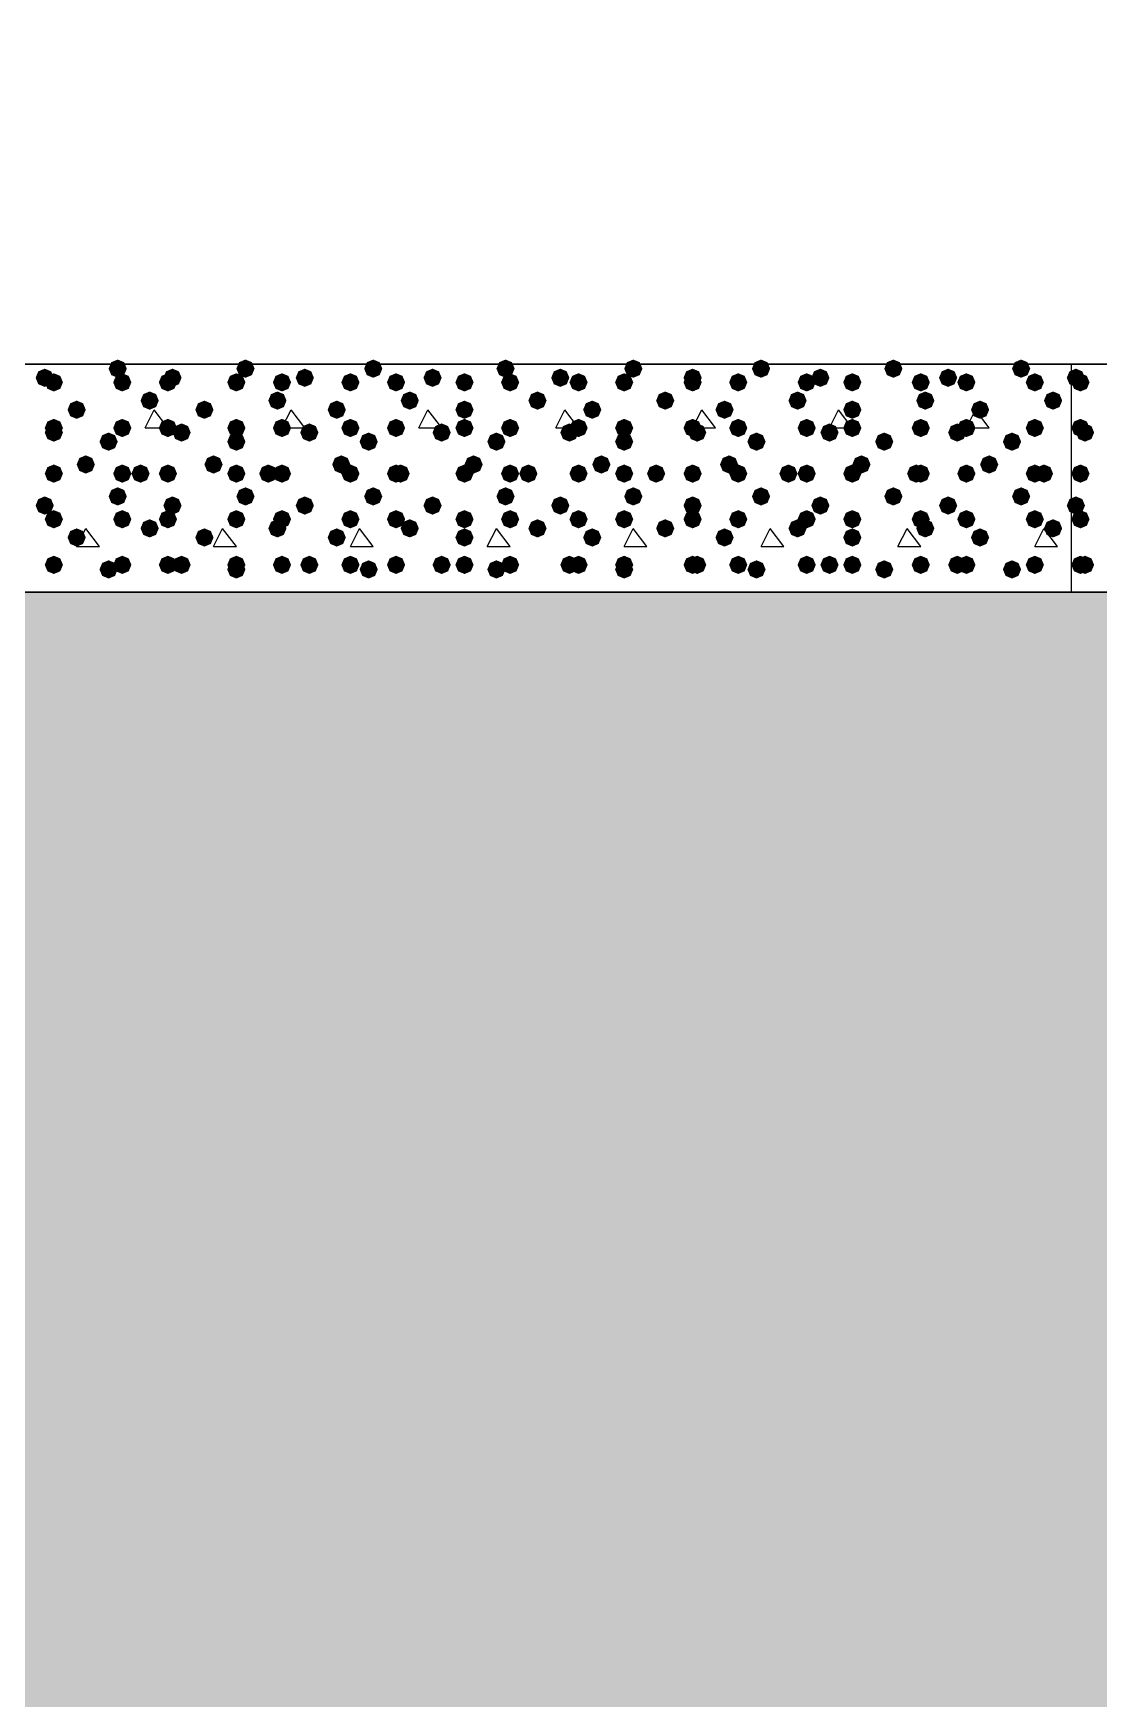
# Model space of a CAD drawing. Header units: millimetres. Extents: x 0 to 420, y 0 to 297.
# Drawn here: x 361 to 370.88, y 152 to 167.45 of the extents above; entities that cross this region are included whole.
import ezdxf

# ---------------------------------------------------------------- set-up
doc = ezdxf.new("R2010")
doc.units = ezdxf.units.MM
doc.layers.get('0').update_dxf_attribs({"linetype": 'CONTINUOUS'})

msp = doc.modelspace()

# ---------------------------------------------------------------- hatches: boundary and pattern name
at = {"true_color": 0x000008}
for points in [[(361.865333, 164.338), (361.840463, 164.278204), (361.780667, 164.253333), (361.720871, 164.278204), (361.696, 164.338), (361.720871, 164.397796), (361.780667, 164.422667), (361.840462, 164.397796)], [(363.050667, 164.338), (363.025796, 164.278204), (362.966, 164.253333), (362.906204, 164.278204), (362.881333, 164.338), (362.906204, 164.397796), (362.966, 164.422667), (363.025796, 164.397796)], [(364.236, 164.338), (364.211129, 164.278204), (364.151333, 164.253333), (364.091537, 164.278204), (364.066667, 164.338), (364.091537, 164.397796), (364.151333, 164.422667), (364.211129, 164.397796)], [(365.463667, 164.338), (365.438796, 164.278204), (365.379, 164.253333), (365.319204, 164.278204), (365.294333, 164.338), (365.319204, 164.397796), (365.379, 164.422667), (365.438796, 164.397796)], [(366.649, 164.338), (366.624129, 164.278204), (366.564333, 164.253333), (366.504537, 164.278204), (366.479667, 164.338), (366.504537, 164.397796), (366.564333, 164.422667), (366.624129, 164.397796)], [(367.834333, 164.338), (367.809463, 164.278204), (367.749667, 164.253333), (367.689871, 164.278204), (367.665, 164.338), (367.689871, 164.397796), (367.749667, 164.422667), (367.809462, 164.397796)], [(369.062, 164.338), (369.037129, 164.278204), (368.977333, 164.253333), (368.917537, 164.278204), (368.892667, 164.338), (368.917537, 164.397796), (368.977333, 164.422667), (369.037129, 164.397796)], [(370.247333, 164.338), (370.222462, 164.278204), (370.162667, 164.253333), (370.102871, 164.278204), (370.078, 164.338), (370.102871, 164.397796), (370.162667, 164.422667), (370.222462, 164.397796)], [(361.188, 164.253333), (361.163129, 164.193537), (361.103333, 164.168667), (361.043537, 164.193537), (361.018667, 164.253333), (361.043537, 164.313129), (361.103333, 164.338), (361.163129, 164.313129)], [(361.272667, 164.211), (361.247796, 164.151204), (361.188, 164.126333), (361.128204, 164.151204), (361.103333, 164.211), (361.128204, 164.270796), (361.188, 164.295667), (361.247796, 164.270796)], [(361.907667, 164.211), (361.882796, 164.151204), (361.823, 164.126333), (361.763204, 164.151204), (361.738333, 164.211), (361.763204, 164.270796), (361.823, 164.295667), (361.882796, 164.270796)], [(362.331, 164.211), (362.306129, 164.151204), (362.246333, 164.126333), (362.186537, 164.151204), (362.161667, 164.211), (362.186537, 164.270796), (362.246333, 164.295667), (362.306129, 164.270796)], [(362.373333, 164.253333), (362.348462, 164.193537), (362.288667, 164.168667), (362.228871, 164.193537), (362.204, 164.253333), (362.228871, 164.313129), (362.288667, 164.338), (362.348462, 164.313129)], [(362.966, 164.211), (362.941129, 164.151204), (362.881333, 164.126333), (362.821537, 164.151204), (362.796667, 164.211), (362.821537, 164.270796), (362.881333, 164.295667), (362.941129, 164.270796)], [(363.389333, 164.211), (363.364462, 164.151204), (363.304667, 164.126333), (363.244871, 164.151204), (363.22, 164.211), (363.244871, 164.270796), (363.304667, 164.295667), (363.364462, 164.270796)], [(363.601, 164.253333), (363.576129, 164.193537), (363.516333, 164.168667), (363.456537, 164.193537), (363.431667, 164.253333), (363.456537, 164.313129), (363.516333, 164.338), (363.576129, 164.313129)], [(364.024333, 164.211), (363.999462, 164.151204), (363.939667, 164.126333), (363.879871, 164.151204), (363.855, 164.211), (363.879871, 164.270796), (363.939667, 164.295667), (363.999462, 164.270796)], [(364.447667, 164.211), (364.422796, 164.151204), (364.363, 164.126333), (364.303204, 164.151204), (364.278333, 164.211), (364.303204, 164.270796), (364.363, 164.295667), (364.422796, 164.270796)], [(364.786333, 164.253333), (364.761462, 164.193537), (364.701667, 164.168667), (364.641871, 164.193537), (364.617, 164.253333), (364.641871, 164.313129), (364.701667, 164.338), (364.761462, 164.313129)], [(365.082667, 164.211), (365.057796, 164.151204), (364.998, 164.126333), (364.938204, 164.151204), (364.913333, 164.211), (364.938204, 164.270796), (364.998, 164.295667), (365.057796, 164.270796)], [(365.506, 164.211), (365.481129, 164.151204), (365.421333, 164.126333), (365.361537, 164.151204), (365.336667, 164.211), (365.361537, 164.270796), (365.421333, 164.295667), (365.481129, 164.270796)], [(365.971667, 164.253333), (365.946796, 164.193537), (365.887, 164.168667), (365.827204, 164.193537), (365.802333, 164.253333), (365.827204, 164.313129), (365.887, 164.338), (365.946796, 164.313129)], [(366.141, 164.211), (366.116129, 164.151204), (366.056333, 164.126333), (365.996537, 164.151204), (365.971667, 164.211), (365.996537, 164.270796), (366.056333, 164.295667), (366.116129, 164.270796)], [(366.564333, 164.211), (366.539462, 164.151204), (366.479667, 164.126333), (366.419871, 164.151204), (366.395, 164.211), (366.419871, 164.270796), (366.479667, 164.295667), (366.539462, 164.270796)], [(367.199333, 164.253333), (367.174462, 164.193537), (367.114667, 164.168667), (367.054871, 164.193537), (367.03, 164.253333), (367.054871, 164.313129), (367.114667, 164.338), (367.174462, 164.313129)], [(367.199333, 164.211), (367.174462, 164.151204), (367.114667, 164.126333), (367.054871, 164.151204), (367.03, 164.211), (367.054871, 164.270796), (367.114667, 164.295667), (367.174462, 164.270796)], [(367.622667, 164.211), (367.597796, 164.151204), (367.538, 164.126333), (367.478204, 164.151204), (367.453333, 164.211), (367.478204, 164.270796), (367.538, 164.295667), (367.597796, 164.270796)], [(368.257667, 164.211), (368.232796, 164.151204), (368.173, 164.126333), (368.113204, 164.151204), (368.088333, 164.211), (368.113204, 164.270796), (368.173, 164.295667), (368.232796, 164.270796)], [(368.384667, 164.253333), (368.359796, 164.193537), (368.3, 164.168667), (368.240204, 164.193537), (368.215333, 164.253333), (368.240204, 164.313129), (368.3, 164.338), (368.359796, 164.313129)], [(368.681, 164.211), (368.656129, 164.151204), (368.596333, 164.126333), (368.536538, 164.151204), (368.511667, 164.211), (368.536537, 164.270796), (368.596333, 164.295667), (368.656129, 164.270796)], [(369.316, 164.211), (369.291129, 164.151204), (369.231333, 164.126333), (369.171538, 164.151204), (369.146667, 164.211), (369.171537, 164.270796), (369.231333, 164.295667), (369.291129, 164.270796)], [(369.57, 164.253333), (369.545129, 164.193537), (369.485333, 164.168667), (369.425538, 164.193537), (369.400667, 164.253333), (369.425537, 164.313129), (369.485333, 164.338), (369.545129, 164.313129)], [(369.739333, 164.211), (369.714462, 164.151204), (369.654667, 164.126333), (369.594871, 164.151204), (369.57, 164.211), (369.594871, 164.270796), (369.654667, 164.295667), (369.714462, 164.270796)], [(370.374333, 164.211), (370.349462, 164.151204), (370.289667, 164.126333), (370.229871, 164.151204), (370.205, 164.211), (370.229871, 164.270796), (370.289667, 164.295667), (370.349462, 164.270796)], [(362.161667, 164.041667), (362.136796, 163.981871), (362.077, 163.957), (362.017204, 163.981871), (361.992333, 164.041667), (362.017204, 164.101462), (362.077, 164.126333), (362.136796, 164.101463)], [(363.347, 164.041667), (363.322129, 163.981871), (363.262333, 163.957), (363.202538, 163.981871), (363.177667, 164.041667), (363.202537, 164.101462), (363.262333, 164.126333), (363.322129, 164.101463)], [(364.574667, 164.041667), (364.549796, 163.981871), (364.49, 163.957), (364.430204, 163.981871), (364.405333, 164.041667), (364.430204, 164.101462), (364.49, 164.126333), (364.549796, 164.101463)], [(365.76, 164.041667), (365.735129, 163.981871), (365.675333, 163.957), (365.615537, 163.981871), (365.590667, 164.041667), (365.615537, 164.101462), (365.675333, 164.126333), (365.735129, 164.101463)], [(366.945333, 164.041667), (366.920462, 163.981871), (366.860667, 163.957), (366.800871, 163.981871), (366.776, 164.041667), (366.800871, 164.101462), (366.860667, 164.126333), (366.920462, 164.101463)], [(368.173, 164.041667), (368.148129, 163.981871), (368.088333, 163.957), (368.028537, 163.981871), (368.003667, 164.041667), (368.028537, 164.101462), (368.088333, 164.126333), (368.148129, 164.101463)], [(369.358333, 164.041667), (369.333463, 163.981871), (369.273667, 163.957), (369.213871, 163.981871), (369.189, 164.041667), (369.213871, 164.101462), (369.273667, 164.126333), (369.333462, 164.101463)], [(370.543667, 164.041667), (370.518796, 163.981871), (370.459, 163.957), (370.399204, 163.981871), (370.374333, 164.041667), (370.399204, 164.101462), (370.459, 164.126333), (370.518796, 164.101463)], [(361.484333, 163.957), (361.459462, 163.897204), (361.399667, 163.872333), (361.339871, 163.897204), (361.315, 163.957), (361.339871, 164.016796), (361.399667, 164.041667), (361.459462, 164.016796)], [(362.669667, 163.957), (362.644796, 163.897204), (362.585, 163.872333), (362.525204, 163.897204), (362.500333, 163.957), (362.525204, 164.016796), (362.585, 164.041667), (362.644796, 164.016796)], [(363.897333, 163.957), (363.872462, 163.897204), (363.812667, 163.872333), (363.752871, 163.897204), (363.728, 163.957), (363.752871, 164.016796), (363.812667, 164.041667), (363.872462, 164.016796)], [(365.082667, 163.957), (365.057796, 163.897204), (364.998, 163.872333), (364.938204, 163.897204), (364.913333, 163.957), (364.938204, 164.016796), (364.998, 164.041667), (365.057796, 164.016796)], [(366.268, 163.957), (366.243129, 163.897204), (366.183333, 163.872333), (366.123538, 163.897204), (366.098667, 163.957), (366.123537, 164.016796), (366.183333, 164.041667), (366.243129, 164.016796)], [(367.495667, 163.957), (367.470796, 163.897204), (367.411, 163.872333), (367.351204, 163.897204), (367.326333, 163.957), (367.351204, 164.016796), (367.411, 164.041667), (367.470796, 164.016796)], [(368.681, 163.957), (368.656129, 163.897204), (368.596333, 163.872333), (368.536538, 163.897204), (368.511667, 163.957), (368.536537, 164.016796), (368.596333, 164.041667), (368.656129, 164.016796)], [(369.866333, 163.957), (369.841462, 163.897204), (369.781667, 163.872333), (369.721871, 163.897204), (369.697, 163.957), (369.721871, 164.016796), (369.781667, 164.041667), (369.841462, 164.016796)], [(361.272667, 163.787667), (361.247796, 163.727871), (361.188, 163.703), (361.128204, 163.727871), (361.103333, 163.787667), (361.128204, 163.847462), (361.188, 163.872333), (361.247796, 163.847463)], [(361.272667, 163.745333), (361.247796, 163.685537), (361.188, 163.660667), (361.128204, 163.685537), (361.103333, 163.745333), (361.128204, 163.805129), (361.188, 163.83), (361.247796, 163.805129)], [(361.907667, 163.787667), (361.882796, 163.727871), (361.823, 163.703), (361.763204, 163.727871), (361.738333, 163.787667), (361.763204, 163.847462), (361.823, 163.872333), (361.882796, 163.847463)], [(362.331, 163.787667), (362.306129, 163.727871), (362.246333, 163.703), (362.186537, 163.727871), (362.161667, 163.787667), (362.186537, 163.847462), (362.246333, 163.872333), (362.306129, 163.847463)], [(362.458, 163.745333), (362.433129, 163.685537), (362.373333, 163.660667), (362.313538, 163.685537), (362.288667, 163.745333), (362.313537, 163.805129), (362.373333, 163.83), (362.433129, 163.805129)], [(362.966, 163.787667), (362.941129, 163.727871), (362.881333, 163.703), (362.821537, 163.727871), (362.796667, 163.787667), (362.821537, 163.847462), (362.881333, 163.872333), (362.941129, 163.847463)], [(363.389333, 163.787667), (363.364462, 163.727871), (363.304667, 163.703), (363.244871, 163.727871), (363.22, 163.787667), (363.244871, 163.847462), (363.304667, 163.872333), (363.364462, 163.847463)], [(363.643333, 163.745333), (363.618462, 163.685537), (363.558667, 163.660667), (363.498871, 163.685537), (363.474, 163.745333), (363.498871, 163.805129), (363.558667, 163.83), (363.618462, 163.805129)], [(364.024333, 163.787667), (363.999462, 163.727871), (363.939667, 163.703), (363.879871, 163.727871), (363.855, 163.787667), (363.879871, 163.847462), (363.939667, 163.872333), (363.999462, 163.847463)], [(364.447667, 163.787667), (364.422796, 163.727871), (364.363, 163.703), (364.303204, 163.727871), (364.278333, 163.787667), (364.303204, 163.847462), (364.363, 163.872333), (364.422796, 163.847463)], [(364.871, 163.745333), (364.846129, 163.685537), (364.786333, 163.660667), (364.726537, 163.685537), (364.701667, 163.745333), (364.726537, 163.805129), (364.786333, 163.83), (364.846129, 163.805129)], [(365.082667, 163.787667), (365.057796, 163.727871), (364.998, 163.703), (364.938204, 163.727871), (364.913333, 163.787667), (364.938204, 163.847462), (364.998, 163.872333), (365.057796, 163.847463)], [(365.506, 163.787667), (365.481129, 163.727871), (365.421333, 163.703), (365.361537, 163.727871), (365.336667, 163.787667), (365.361537, 163.847462), (365.421333, 163.872333), (365.481129, 163.847463)], [(366.056333, 163.745333), (366.031462, 163.685537), (365.971667, 163.660667), (365.911871, 163.685537), (365.887, 163.745333), (365.911871, 163.805129), (365.971667, 163.83), (366.031462, 163.805129)], [(366.141, 163.787667), (366.116129, 163.727871), (366.056333, 163.703), (365.996537, 163.727871), (365.971667, 163.787667), (365.996537, 163.847462), (366.056333, 163.872333), (366.116129, 163.847463)], [(366.564333, 163.787667), (366.539462, 163.727871), (366.479667, 163.703), (366.419871, 163.727871), (366.395, 163.787667), (366.419871, 163.847462), (366.479667, 163.872333), (366.539462, 163.847463)], [(367.199333, 163.787667), (367.174462, 163.727871), (367.114667, 163.703), (367.054871, 163.727871), (367.03, 163.787667), (367.054871, 163.847462), (367.114667, 163.872333), (367.174462, 163.847463)], [(367.241667, 163.745333), (367.216796, 163.685537), (367.157, 163.660667), (367.097204, 163.685537), (367.072333, 163.745333), (367.097204, 163.805129), (367.157, 163.83), (367.216796, 163.805129)], [(367.622667, 163.787667), (367.597796, 163.727871), (367.538, 163.703), (367.478204, 163.727871), (367.453333, 163.787667), (367.478204, 163.847462), (367.538, 163.872333), (367.597796, 163.847463)], [(368.257667, 163.787667), (368.232796, 163.727871), (368.173, 163.703), (368.113204, 163.727871), (368.088333, 163.787667), (368.113204, 163.847462), (368.173, 163.872333), (368.232796, 163.847463)], [(368.469333, 163.745333), (368.444462, 163.685537), (368.384667, 163.660667), (368.324871, 163.685537), (368.3, 163.745333), (368.324871, 163.805129), (368.384667, 163.83), (368.444462, 163.805129)], [(368.681, 163.787667), (368.656129, 163.727871), (368.596333, 163.703), (368.536538, 163.727871), (368.511667, 163.787667), (368.536537, 163.847462), (368.596333, 163.872333), (368.656129, 163.847463)], [(369.316, 163.787667), (369.291129, 163.727871), (369.231333, 163.703), (369.171538, 163.727871), (369.146667, 163.787667), (369.171537, 163.847462), (369.231333, 163.872333), (369.291129, 163.847463)], [(369.654667, 163.745333), (369.629796, 163.685537), (369.57, 163.660667), (369.510204, 163.685537), (369.485333, 163.745333), (369.510204, 163.805129), (369.57, 163.83), (369.629796, 163.805129)], [(369.739333, 163.787667), (369.714462, 163.727871), (369.654667, 163.703), (369.594871, 163.727871), (369.57, 163.787667), (369.594871, 163.847462), (369.654667, 163.872333), (369.714462, 163.847463)], [(370.374333, 163.787667), (370.349462, 163.727871), (370.289667, 163.703), (370.229871, 163.727871), (370.205, 163.787667), (370.229871, 163.847462), (370.289667, 163.872333), (370.349462, 163.847463)], [(361.780667, 163.660667), (361.755796, 163.600871), (361.696, 163.576), (361.636204, 163.600871), (361.611333, 163.660667), (361.636204, 163.720462), (361.696, 163.745333), (361.755796, 163.720463)], [(362.966, 163.660667), (362.941129, 163.600871), (362.881333, 163.576), (362.821537, 163.600871), (362.796667, 163.660667), (362.821537, 163.720462), (362.881333, 163.745333), (362.941129, 163.720463)], [(364.193667, 163.660667), (364.168796, 163.600871), (364.109, 163.576), (364.049204, 163.600871), (364.024333, 163.660667), (364.049204, 163.720462), (364.109, 163.745333), (364.168796, 163.720463)], [(365.379, 163.660667), (365.354129, 163.600871), (365.294333, 163.576), (365.234537, 163.600871), (365.209667, 163.660667), (365.234537, 163.720462), (365.294333, 163.745333), (365.354129, 163.720463)], [(366.564333, 163.660667), (366.539462, 163.600871), (366.479667, 163.576), (366.419871, 163.600871), (366.395, 163.660667), (366.419871, 163.720462), (366.479667, 163.745333), (366.539462, 163.720463)], [(367.792, 163.660667), (367.767129, 163.600871), (367.707333, 163.576), (367.647538, 163.600871), (367.622667, 163.660667), (367.647537, 163.720462), (367.707333, 163.745333), (367.767129, 163.720463)], [(368.977333, 163.660667), (368.952462, 163.600871), (368.892667, 163.576), (368.832871, 163.600871), (368.808, 163.660667), (368.832871, 163.720462), (368.892667, 163.745333), (368.952462, 163.720463)], [(370.162667, 163.660667), (370.137796, 163.600871), (370.078, 163.576), (370.018204, 163.600871), (369.993333, 163.660667), (370.018204, 163.720462), (370.078, 163.745333), (370.137796, 163.720463)], [(361.569, 163.449), (361.544129, 163.389204), (361.484333, 163.364333), (361.424537, 163.389204), (361.399667, 163.449), (361.424537, 163.508796), (361.484333, 163.533667), (361.544129, 163.508796)], [(362.754333, 163.449), (362.729462, 163.389204), (362.669667, 163.364333), (362.609871, 163.389204), (362.585, 163.449), (362.609871, 163.508796), (362.669667, 163.533667), (362.729462, 163.508796)], [(363.939667, 163.449), (363.914796, 163.389204), (363.855, 163.364333), (363.795204, 163.389204), (363.770333, 163.449), (363.795204, 163.508796), (363.855, 163.533667), (363.914796, 163.508796)], [(365.167333, 163.449), (365.142462, 163.389204), (365.082667, 163.364333), (365.022871, 163.389204), (364.998, 163.449), (365.022871, 163.508796), (365.082667, 163.533667), (365.142462, 163.508796)], [(366.352667, 163.449), (366.327796, 163.389204), (366.268, 163.364333), (366.208204, 163.389204), (366.183333, 163.449), (366.208204, 163.508796), (366.268, 163.533667), (366.327796, 163.508796)], [(367.538, 163.449), (367.513129, 163.389204), (367.453333, 163.364333), (367.393537, 163.389204), (367.368667, 163.449), (367.393537, 163.508796), (367.453333, 163.533667), (367.513129, 163.508796)], [(368.765667, 163.449), (368.740796, 163.389204), (368.681, 163.364333), (368.621204, 163.389204), (368.596333, 163.449), (368.621204, 163.508796), (368.681, 163.533667), (368.740796, 163.508796)], [(369.951, 163.449), (369.926129, 163.389204), (369.866333, 163.364333), (369.806537, 163.389204), (369.781667, 163.449), (369.806537, 163.508796), (369.866333, 163.533667), (369.926129, 163.508796)], [(361.272667, 163.364333), (361.247796, 163.304537), (361.188, 163.279667), (361.128204, 163.304537), (361.103333, 163.364333), (361.128204, 163.424129), (361.188, 163.449), (361.247796, 163.424129)], [(361.907667, 163.364333), (361.882796, 163.304537), (361.823, 163.279667), (361.763204, 163.304537), (361.738333, 163.364333), (361.763204, 163.424129), (361.823, 163.449), (361.882796, 163.424129)], [(362.077, 163.364333), (362.052129, 163.304537), (361.992333, 163.279667), (361.932538, 163.304537), (361.907667, 163.364333), (361.932537, 163.424129), (361.992333, 163.449), (362.052129, 163.424129)], [(362.331, 163.364333), (362.306129, 163.304537), (362.246333, 163.279667), (362.186537, 163.304537), (362.161667, 163.364333), (362.186537, 163.424129), (362.246333, 163.449), (362.306129, 163.424129)], [(362.966, 163.364333), (362.941129, 163.304537), (362.881333, 163.279667), (362.821537, 163.304537), (362.796667, 163.364333), (362.821537, 163.424129), (362.881333, 163.449), (362.941129, 163.424129)], [(363.262333, 163.364333), (363.237462, 163.304537), (363.177667, 163.279667), (363.117871, 163.304537), (363.093, 163.364333), (363.117871, 163.424129), (363.177667, 163.449), (363.237462, 163.424129)], [(363.389333, 163.364333), (363.364462, 163.304537), (363.304667, 163.279667), (363.244871, 163.304537), (363.22, 163.364333), (363.244871, 163.424129), (363.304667, 163.449), (363.364462, 163.424129)], [(364.024333, 163.364333), (363.999462, 163.304537), (363.939667, 163.279667), (363.879871, 163.304537), (363.855, 163.364333), (363.879871, 163.424129), (363.939667, 163.449), (363.999462, 163.424129)], [(364.447667, 163.364333), (364.422796, 163.304537), (364.363, 163.279667), (364.303204, 163.304537), (364.278333, 163.364333), (364.303204, 163.424129), (364.363, 163.449), (364.422796, 163.424129)], [(364.49, 163.364333), (364.465129, 163.304537), (364.405333, 163.279667), (364.345537, 163.304537), (364.320667, 163.364333), (364.345537, 163.424129), (364.405333, 163.449), (364.465129, 163.424129)], [(365.082667, 163.364333), (365.057796, 163.304537), (364.998, 163.279667), (364.938204, 163.304537), (364.913333, 163.364333), (364.938204, 163.424129), (364.998, 163.449), (365.057796, 163.424129)], [(365.506, 163.364333), (365.481129, 163.304537), (365.421333, 163.279667), (365.361537, 163.304537), (365.336667, 163.364333), (365.361537, 163.424129), (365.421333, 163.449), (365.481129, 163.424129)], [(365.675333, 163.364333), (365.650463, 163.304537), (365.590667, 163.279667), (365.530871, 163.304537), (365.506, 163.364333), (365.530871, 163.424129), (365.590667, 163.449), (365.650462, 163.424129)], [(366.141, 163.364333), (366.116129, 163.304537), (366.056333, 163.279667), (365.996537, 163.304537), (365.971667, 163.364333), (365.996537, 163.424129), (366.056333, 163.449), (366.116129, 163.424129)], [(366.564333, 163.364333), (366.539462, 163.304537), (366.479667, 163.279667), (366.419871, 163.304537), (366.395, 163.364333), (366.419871, 163.424129), (366.479667, 163.449), (366.539462, 163.424129)], [(366.860667, 163.364333), (366.835796, 163.304537), (366.776, 163.279667), (366.716204, 163.304537), (366.691333, 163.364333), (366.716204, 163.424129), (366.776, 163.449), (366.835796, 163.424129)], [(367.199333, 163.364333), (367.174462, 163.304537), (367.114667, 163.279667), (367.054871, 163.304537), (367.03, 163.364333), (367.054871, 163.424129), (367.114667, 163.449), (367.174462, 163.424129)], [(367.622667, 163.364333), (367.597796, 163.304537), (367.538, 163.279667), (367.478204, 163.304537), (367.453333, 163.364333), (367.478204, 163.424129), (367.538, 163.449), (367.597796, 163.424129)], [(368.088333, 163.364333), (368.063463, 163.304537), (368.003667, 163.279667), (367.943871, 163.304537), (367.919, 163.364333), (367.943871, 163.424129), (368.003667, 163.449), (368.063462, 163.424129)], [(368.257667, 163.364333), (368.232796, 163.304537), (368.173, 163.279667), (368.113204, 163.304537), (368.088333, 163.364333), (368.113204, 163.424129), (368.173, 163.449), (368.232796, 163.424129)], [(368.681, 163.364333), (368.656129, 163.304537), (368.596333, 163.279667), (368.536538, 163.304537), (368.511667, 163.364333), (368.536537, 163.424129), (368.596333, 163.449), (368.656129, 163.424129)], [(369.273667, 163.364333), (369.248796, 163.304537), (369.189, 163.279667), (369.129204, 163.304537), (369.104333, 163.364333), (369.129204, 163.424129), (369.189, 163.449), (369.248796, 163.424129)], [(369.316, 163.364333), (369.291129, 163.304537), (369.231333, 163.279667), (369.171538, 163.304537), (369.146667, 163.364333), (369.171537, 163.424129), (369.231333, 163.449), (369.291129, 163.424129)], [(369.739333, 163.364333), (369.714462, 163.304537), (369.654667, 163.279667), (369.594871, 163.304537), (369.57, 163.364333), (369.594871, 163.424129), (369.654667, 163.449), (369.714462, 163.424129)], [(370.374333, 163.364333), (370.349462, 163.304537), (370.289667, 163.279667), (370.229871, 163.304537), (370.205, 163.364333), (370.229871, 163.424129), (370.289667, 163.449), (370.349462, 163.424129)], [(370.459, 163.364333), (370.434129, 163.304537), (370.374333, 163.279667), (370.314537, 163.304537), (370.289667, 163.364333), (370.314537, 163.424129), (370.374333, 163.449), (370.434129, 163.424129)], [(361.865333, 163.152667), (361.840463, 163.092871), (361.780667, 163.068), (361.720871, 163.092871), (361.696, 163.152667), (361.720871, 163.212462), (361.780667, 163.237333), (361.840462, 163.212463)], [(363.050667, 163.152667), (363.025796, 163.092871), (362.966, 163.068), (362.906204, 163.092871), (362.881333, 163.152667), (362.906204, 163.212462), (362.966, 163.237333), (363.025796, 163.212463)], [(364.236, 163.152667), (364.211129, 163.092871), (364.151333, 163.068), (364.091537, 163.092871), (364.066667, 163.152667), (364.091537, 163.212462), (364.151333, 163.237333), (364.211129, 163.212463)], [(365.463667, 163.152667), (365.438796, 163.092871), (365.379, 163.068), (365.319204, 163.092871), (365.294333, 163.152667), (365.319204, 163.212462), (365.379, 163.237333), (365.438796, 163.212463)], [(366.649, 163.152667), (366.624129, 163.092871), (366.564333, 163.068), (366.504537, 163.092871), (366.479667, 163.152667), (366.504537, 163.212462), (366.564333, 163.237333), (366.624129, 163.212463)], [(367.834333, 163.152667), (367.809463, 163.092871), (367.749667, 163.068), (367.689871, 163.092871), (367.665, 163.152667), (367.689871, 163.212462), (367.749667, 163.237333), (367.809462, 163.212463)], [(369.062, 163.152667), (369.037129, 163.092871), (368.977333, 163.068), (368.917537, 163.092871), (368.892667, 163.152667), (368.917537, 163.212462), (368.977333, 163.237333), (369.037129, 163.212463)], [(370.247333, 163.152667), (370.222462, 163.092871), (370.162667, 163.068), (370.102871, 163.092871), (370.078, 163.152667), (370.102871, 163.212462), (370.162667, 163.237333), (370.222462, 163.212463)], [(361.188, 163.068), (361.163129, 163.008204), (361.103333, 162.983333), (361.043537, 163.008204), (361.018667, 163.068), (361.043537, 163.127796), (361.103333, 163.152667), (361.163129, 163.127796)], [(361.272667, 162.941), (361.247796, 162.881204), (361.188, 162.856333), (361.128204, 162.881204), (361.103333, 162.941), (361.128204, 163.000796), (361.188, 163.025667), (361.247796, 163.000796)], [(361.907667, 162.941), (361.882796, 162.881204), (361.823, 162.856333), (361.763204, 162.881204), (361.738333, 162.941), (361.763204, 163.000796), (361.823, 163.025667), (361.882796, 163.000796)], [(362.331, 162.941), (362.306129, 162.881204), (362.246333, 162.856333), (362.186537, 162.881204), (362.161667, 162.941), (362.186537, 163.000796), (362.246333, 163.025667), (362.306129, 163.000796)], [(362.373333, 163.068), (362.348462, 163.008204), (362.288667, 162.983333), (362.228871, 163.008204), (362.204, 163.068), (362.228871, 163.127796), (362.288667, 163.152667), (362.348462, 163.127796)], [(362.966, 162.941), (362.941129, 162.881204), (362.881333, 162.856333), (362.821537, 162.881204), (362.796667, 162.941), (362.821537, 163.000796), (362.881333, 163.025667), (362.941129, 163.000796)], [(363.389333, 162.941), (363.364462, 162.881204), (363.304667, 162.856333), (363.244871, 162.881204), (363.22, 162.941), (363.244871, 163.000796), (363.304667, 163.025667), (363.364462, 163.000796)], [(363.601, 163.068), (363.576129, 163.008204), (363.516333, 162.983333), (363.456537, 163.008204), (363.431667, 163.068), (363.456537, 163.127796), (363.516333, 163.152667), (363.576129, 163.127796)], [(364.024333, 162.941), (363.999462, 162.881204), (363.939667, 162.856333), (363.879871, 162.881204), (363.855, 162.941), (363.879871, 163.000796), (363.939667, 163.025667), (363.999462, 163.000796)], [(364.447667, 162.941), (364.422796, 162.881204), (364.363, 162.856333), (364.303204, 162.881204), (364.278333, 162.941), (364.303204, 163.000796), (364.363, 163.025667), (364.422796, 163.000796)], [(364.786333, 163.068), (364.761462, 163.008204), (364.701667, 162.983333), (364.641871, 163.008204), (364.617, 163.068), (364.641871, 163.127796), (364.701667, 163.152667), (364.761462, 163.127796)], [(365.082667, 162.941), (365.057796, 162.881204), (364.998, 162.856333), (364.938204, 162.881204), (364.913333, 162.941), (364.938204, 163.000796), (364.998, 163.025667), (365.057796, 163.000796)], [(365.506, 162.941), (365.481129, 162.881204), (365.421333, 162.856333), (365.361537, 162.881204), (365.336667, 162.941), (365.361537, 163.000796), (365.421333, 163.025667), (365.481129, 163.000796)], [(365.971667, 163.068), (365.946796, 163.008204), (365.887, 162.983333), (365.827204, 163.008204), (365.802333, 163.068), (365.827204, 163.127796), (365.887, 163.152667), (365.946796, 163.127796)], [(366.141, 162.941), (366.116129, 162.881204), (366.056333, 162.856333), (365.996537, 162.881204), (365.971667, 162.941), (365.996537, 163.000796), (366.056333, 163.025667), (366.116129, 163.000796)], [(366.564333, 162.941), (366.539462, 162.881204), (366.479667, 162.856333), (366.419871, 162.881204), (366.395, 162.941), (366.419871, 163.000796), (366.479667, 163.025667), (366.539462, 163.000796)], [(367.199333, 163.068), (367.174462, 163.008204), (367.114667, 162.983333), (367.054871, 163.008204), (367.03, 163.068), (367.054871, 163.127796), (367.114667, 163.152667), (367.174462, 163.127796)], [(367.199333, 162.941), (367.174462, 162.881204), (367.114667, 162.856333), (367.054871, 162.881204), (367.03, 162.941), (367.054871, 163.000796), (367.114667, 163.025667), (367.174462, 163.000796)], [(367.622667, 162.941), (367.597796, 162.881204), (367.538, 162.856333), (367.478204, 162.881204), (367.453333, 162.941), (367.478204, 163.000796), (367.538, 163.025667), (367.597796, 163.000796)], [(368.257667, 162.941), (368.232796, 162.881204), (368.173, 162.856333), (368.113204, 162.881204), (368.088333, 162.941), (368.113204, 163.000796), (368.173, 163.025667), (368.232796, 163.000796)], [(368.384667, 163.068), (368.359796, 163.008204), (368.3, 162.983333), (368.240204, 163.008204), (368.215333, 163.068), (368.240204, 163.127796), (368.3, 163.152667), (368.359796, 163.127796)], [(368.681, 162.941), (368.656129, 162.881204), (368.596333, 162.856333), (368.536538, 162.881204), (368.511667, 162.941), (368.536537, 163.000796), (368.596333, 163.025667), (368.656129, 163.000796)], [(369.316, 162.941), (369.291129, 162.881204), (369.231333, 162.856333), (369.171538, 162.881204), (369.146667, 162.941), (369.171537, 163.000796), (369.231333, 163.025667), (369.291129, 163.000796)], [(369.57, 163.068), (369.545129, 163.008204), (369.485333, 162.983333), (369.425538, 163.008204), (369.400667, 163.068), (369.425537, 163.127796), (369.485333, 163.152667), (369.545129, 163.127796)], [(369.739333, 162.941), (369.714462, 162.881204), (369.654667, 162.856333), (369.594871, 162.881204), (369.57, 162.941), (369.594871, 163.000796), (369.654667, 163.025667), (369.714462, 163.000796)], [(370.374333, 162.941), (370.349462, 162.881204), (370.289667, 162.856333), (370.229871, 162.881204), (370.205, 162.941), (370.229871, 163.000796), (370.289667, 163.025667), (370.349462, 163.000796)], [(362.161667, 162.856333), (362.136796, 162.796537), (362.077, 162.771667), (362.017204, 162.796537), (361.992333, 162.856333), (362.017204, 162.916129), (362.077, 162.941), (362.136796, 162.916129)], [(363.347, 162.856333), (363.322129, 162.796537), (363.262333, 162.771667), (363.202538, 162.796537), (363.177667, 162.856333), (363.202537, 162.916129), (363.262333, 162.941), (363.322129, 162.916129)], [(364.574667, 162.856333), (364.549796, 162.796537), (364.49, 162.771667), (364.430204, 162.796537), (364.405333, 162.856333), (364.430204, 162.916129), (364.49, 162.941), (364.549796, 162.916129)], [(365.76, 162.856333), (365.735129, 162.796537), (365.675333, 162.771667), (365.615537, 162.796537), (365.590667, 162.856333), (365.615537, 162.916129), (365.675333, 162.941), (365.735129, 162.916129)], [(366.945333, 162.856333), (366.920462, 162.796537), (366.860667, 162.771667), (366.800871, 162.796537), (366.776, 162.856333), (366.800871, 162.916129), (366.860667, 162.941), (366.920462, 162.916129)], [(368.173, 162.856333), (368.148129, 162.796537), (368.088333, 162.771667), (368.028537, 162.796537), (368.003667, 162.856333), (368.028537, 162.916129), (368.088333, 162.941), (368.148129, 162.916129)], [(369.358333, 162.856333), (369.333463, 162.796537), (369.273667, 162.771667), (369.213871, 162.796537), (369.189, 162.856333), (369.213871, 162.916129), (369.273667, 162.941), (369.333462, 162.916129)], [(370.543667, 162.856333), (370.518796, 162.796537), (370.459, 162.771667), (370.399204, 162.796537), (370.374333, 162.856333), (370.399204, 162.916129), (370.459, 162.941), (370.518796, 162.916129)], [(361.484333, 162.771667), (361.459462, 162.711871), (361.399667, 162.687), (361.339871, 162.711871), (361.315, 162.771667), (361.339871, 162.831462), (361.399667, 162.856333), (361.459462, 162.831463)], [(362.669667, 162.771667), (362.644796, 162.711871), (362.585, 162.687), (362.525204, 162.711871), (362.500333, 162.771667), (362.525204, 162.831462), (362.585, 162.856333), (362.644796, 162.831463)], [(363.897333, 162.771667), (363.872462, 162.711871), (363.812667, 162.687), (363.752871, 162.711871), (363.728, 162.771667), (363.752871, 162.831462), (363.812667, 162.856333), (363.872462, 162.831463)], [(365.082667, 162.771667), (365.057796, 162.711871), (364.998, 162.687), (364.938204, 162.711871), (364.913333, 162.771667), (364.938204, 162.831462), (364.998, 162.856333), (365.057796, 162.831463)], [(366.268, 162.771667), (366.243129, 162.711871), (366.183333, 162.687), (366.123538, 162.711871), (366.098667, 162.771667), (366.123537, 162.831462), (366.183333, 162.856333), (366.243129, 162.831463)], [(367.495667, 162.771667), (367.470796, 162.711871), (367.411, 162.687), (367.351204, 162.711871), (367.326333, 162.771667), (367.351204, 162.831462), (367.411, 162.856333), (367.470796, 162.831463)], [(368.681, 162.771667), (368.656129, 162.711871), (368.596333, 162.687), (368.536538, 162.711871), (368.511667, 162.771667), (368.536537, 162.831462), (368.596333, 162.856333), (368.656129, 162.831463)], [(369.866333, 162.771667), (369.841462, 162.711871), (369.781667, 162.687), (369.721871, 162.711871), (369.697, 162.771667), (369.721871, 162.831462), (369.781667, 162.856333), (369.841462, 162.831463)], [(361.272667, 162.517667), (361.247796, 162.457871), (361.188, 162.433), (361.128204, 162.457871), (361.103333, 162.517667), (361.128204, 162.577462), (361.188, 162.602333), (361.247796, 162.577463)], [(361.272667, 162.517667), (361.247796, 162.457871), (361.188, 162.433), (361.128204, 162.457871), (361.103333, 162.517667), (361.128204, 162.577462), (361.188, 162.602333), (361.247796, 162.577463)], [(361.780667, 162.475333), (361.755796, 162.415537), (361.696, 162.390667), (361.636204, 162.415537), (361.611333, 162.475333), (361.636204, 162.535129), (361.696, 162.56), (361.755796, 162.535129)], [(361.907667, 162.517667), (361.882796, 162.457871), (361.823, 162.433), (361.763204, 162.457871), (361.738333, 162.517667), (361.763204, 162.577462), (361.823, 162.602333), (361.882796, 162.577463)], [(362.331, 162.517667), (362.306129, 162.457871), (362.246333, 162.433), (362.186537, 162.457871), (362.161667, 162.517667), (362.186537, 162.577462), (362.246333, 162.602333), (362.306129, 162.577463)], [(362.458, 162.517667), (362.433129, 162.457871), (362.373333, 162.433), (362.313538, 162.457871), (362.288667, 162.517667), (362.313537, 162.577462), (362.373333, 162.602333), (362.433129, 162.577463)], [(362.966, 162.517667), (362.941129, 162.457871), (362.881333, 162.433), (362.821537, 162.457871), (362.796667, 162.517667), (362.821537, 162.577462), (362.881333, 162.602333), (362.941129, 162.577463)], [(362.966, 162.475333), (362.941129, 162.415537), (362.881333, 162.390667), (362.821537, 162.415537), (362.796667, 162.475333), (362.821537, 162.535129), (362.881333, 162.56), (362.941129, 162.535129)], [(363.389333, 162.517667), (363.364462, 162.457871), (363.304667, 162.433), (363.244871, 162.457871), (363.22, 162.517667), (363.244871, 162.577462), (363.304667, 162.602333), (363.364462, 162.577463)], [(363.643333, 162.517667), (363.618462, 162.457871), (363.558667, 162.433), (363.498871, 162.457871), (363.474, 162.517667), (363.498871, 162.577462), (363.558667, 162.602333), (363.618462, 162.577463)], [(364.024333, 162.517667), (363.999462, 162.457871), (363.939667, 162.433), (363.879871, 162.457871), (363.855, 162.517667), (363.879871, 162.577462), (363.939667, 162.602333), (363.999462, 162.577463)], [(364.193667, 162.475333), (364.168796, 162.415537), (364.109, 162.390667), (364.049204, 162.415537), (364.024333, 162.475333), (364.049204, 162.535129), (364.109, 162.56), (364.168796, 162.535129)], [(364.447667, 162.517667), (364.422796, 162.457871), (364.363, 162.433), (364.303204, 162.457871), (364.278333, 162.517667), (364.303204, 162.577462), (364.363, 162.602333), (364.422796, 162.577463)], [(364.871, 162.517667), (364.846129, 162.457871), (364.786333, 162.433), (364.726537, 162.457871), (364.701667, 162.517667), (364.726537, 162.577462), (364.786333, 162.602333), (364.846129, 162.577463)], [(365.082667, 162.517667), (365.057796, 162.457871), (364.998, 162.433), (364.938204, 162.457871), (364.913333, 162.517667), (364.938204, 162.577462), (364.998, 162.602333), (365.057796, 162.577463)], [(365.379, 162.475333), (365.354129, 162.415537), (365.294333, 162.390667), (365.234537, 162.415537), (365.209667, 162.475333), (365.234537, 162.535129), (365.294333, 162.56), (365.354129, 162.535129)], [(365.506, 162.517667), (365.481129, 162.457871), (365.421333, 162.433), (365.361537, 162.457871), (365.336667, 162.517667), (365.361537, 162.577462), (365.421333, 162.602333), (365.481129, 162.577463)], [(366.056333, 162.517667), (366.031462, 162.457871), (365.971667, 162.433), (365.911871, 162.457871), (365.887, 162.517667), (365.911871, 162.577462), (365.971667, 162.602333), (366.031462, 162.577463)], [(366.141, 162.517667), (366.116129, 162.457871), (366.056333, 162.433), (365.996537, 162.457871), (365.971667, 162.517667), (365.996537, 162.577462), (366.056333, 162.602333), (366.116129, 162.577463)], [(366.564333, 162.517667), (366.539462, 162.457871), (366.479667, 162.433), (366.419871, 162.457871), (366.395, 162.517667), (366.419871, 162.577462), (366.479667, 162.602333), (366.539462, 162.577463)], [(366.564333, 162.475333), (366.539462, 162.415537), (366.479667, 162.390667), (366.419871, 162.415537), (366.395, 162.475333), (366.419871, 162.535129), (366.479667, 162.56), (366.539462, 162.535129)], [(367.199333, 162.517667), (367.174462, 162.457871), (367.114667, 162.433), (367.054871, 162.457871), (367.03, 162.517667), (367.054871, 162.577462), (367.114667, 162.602333), (367.174462, 162.577463)], [(367.241667, 162.517667), (367.216796, 162.457871), (367.157, 162.433), (367.097204, 162.457871), (367.072333, 162.517667), (367.097204, 162.577462), (367.157, 162.602333), (367.216796, 162.577463)], [(367.622667, 162.517667), (367.597796, 162.457871), (367.538, 162.433), (367.478204, 162.457871), (367.453333, 162.517667), (367.478204, 162.577462), (367.538, 162.602333), (367.597796, 162.577463)], [(367.792, 162.475333), (367.767129, 162.415537), (367.707333, 162.390667), (367.647538, 162.415537), (367.622667, 162.475333), (367.647537, 162.535129), (367.707333, 162.56), (367.767129, 162.535129)], [(368.257667, 162.517667), (368.232796, 162.457871), (368.173, 162.433), (368.113204, 162.457871), (368.088333, 162.517667), (368.113204, 162.577462), (368.173, 162.602333), (368.232796, 162.577463)], [(368.469333, 162.517667), (368.444462, 162.457871), (368.384667, 162.433), (368.324871, 162.457871), (368.3, 162.517667), (368.324871, 162.577462), (368.384667, 162.602333), (368.444462, 162.577463)], [(368.681, 162.517667), (368.656129, 162.457871), (368.596333, 162.433), (368.536538, 162.457871), (368.511667, 162.517667), (368.536537, 162.577462), (368.596333, 162.602333), (368.656129, 162.577463)], [(368.977333, 162.475333), (368.952462, 162.415537), (368.892667, 162.390667), (368.832871, 162.415537), (368.808, 162.475333), (368.832871, 162.535129), (368.892667, 162.56), (368.952462, 162.535129)], [(369.316, 162.517667), (369.291129, 162.457871), (369.231333, 162.433), (369.171538, 162.457871), (369.146667, 162.517667), (369.171537, 162.577462), (369.231333, 162.602333), (369.291129, 162.577463)], [(369.654667, 162.517667), (369.629796, 162.457871), (369.57, 162.433), (369.510204, 162.457871), (369.485333, 162.517667), (369.510204, 162.577462), (369.57, 162.602333), (369.629796, 162.577463)], [(369.739333, 162.517667), (369.714462, 162.457871), (369.654667, 162.433), (369.594871, 162.457871), (369.57, 162.517667), (369.594871, 162.577462), (369.654667, 162.602333), (369.714462, 162.577463)], [(370.162667, 162.475333), (370.137796, 162.415537), (370.078, 162.390667), (370.018204, 162.415537), (369.993333, 162.475333), (370.018204, 162.535129), (370.078, 162.56), (370.137796, 162.535129)], [(370.374333, 162.517667), (370.349462, 162.457871), (370.289667, 162.433), (370.229871, 162.457871), (370.205, 162.517667), (370.229871, 162.577462), (370.289667, 162.602333), (370.349462, 162.577463)]]:
    msp.add_hatch(color=0, dxfattribs=at).paths.add_polyline_path(points, flags=0)
at = {"true_color": 0x000007}
for points in [[(370.755333, 164.253333), (370.730462, 164.193537), (370.670667, 164.168667), (370.610871, 164.193537), (370.586, 164.253333), (370.610871, 164.313129), (370.670667, 164.338), (370.730462, 164.313129)], [(370.797667, 164.211), (370.772796, 164.151204), (370.713, 164.126333), (370.653204, 164.151204), (370.628333, 164.211), (370.653204, 164.270796), (370.713, 164.295667), (370.772796, 164.270796)], [(370.797667, 163.787667), (370.772796, 163.727871), (370.713, 163.703), (370.653204, 163.727871), (370.628333, 163.787667), (370.653204, 163.847462), (370.713, 163.872333), (370.772796, 163.847463)], [(370.84, 163.745333), (370.815129, 163.685537), (370.755333, 163.660667), (370.695538, 163.685537), (370.670667, 163.745333), (370.695537, 163.805129), (370.755333, 163.83), (370.815129, 163.805129)], [(370.797667, 163.364333), (370.772796, 163.304537), (370.713, 163.279667), (370.653204, 163.304537), (370.628333, 163.364333), (370.653204, 163.424129), (370.713, 163.449), (370.772796, 163.424129)], [(370.755333, 163.068), (370.730462, 163.008204), (370.670667, 162.983333), (370.610871, 163.008204), (370.586, 163.068), (370.610871, 163.127796), (370.670667, 163.152667), (370.730462, 163.127796)], [(370.797667, 162.941), (370.772796, 162.881204), (370.713, 162.856333), (370.653204, 162.881204), (370.628333, 162.941), (370.653204, 163.000796), (370.713, 163.025667), (370.772796, 163.000796)], [(370.797667, 162.517667), (370.772796, 162.457871), (370.713, 162.433), (370.653204, 162.457871), (370.628333, 162.517667), (370.653204, 162.577462), (370.713, 162.602333), (370.772796, 162.577463)], [(370.84, 162.517667), (370.815129, 162.457871), (370.755333, 162.433), (370.695538, 162.457871), (370.670667, 162.517667), (370.695537, 162.577462), (370.755333, 162.602333), (370.815129, 162.577463)]]:
    msp.add_hatch(color=0, dxfattribs=at).paths.add_polyline_path(points, flags=0)
at = {"true_color": 0x000008}
h = msp.add_hatch(color=0, dxfattribs=at)
h.paths.add_polyline_path([(385.826, 162.263667), (39.708667, 162.263667), (385.826, 150.241)], flags=0)
h.paths.add_polyline_path([(39.708667, 162.263667), (385.826, 150.241), (39.708667, 150.241)], flags=0)

# ---------------------------------------------------------------- linework, layer by layer
at = {"color": 0, "true_color": 0x000007}
for points in [[(38.650333, 185.547), (38.650333, 162.263667), (386.884333, 162.263667), (386.884333, 185.547), (224.409, 185.547), (224.409, 206.756), (201.125667, 206.756), (201.125667, 185.547)], [(38.650333, 185.547), (38.650333, 162.263667), (386.884333, 162.263667), (386.884333, 185.547), (224.409, 185.547), (224.409, 206.756), (201.125667, 206.756), (201.125667, 185.547)], [(370.628333, 164.380333), (370.628333, 162.263667), (372.745, 162.263667), (372.745, 164.380333)]]:
    msp.add_lwpolyline(points, close=True, dxfattribs=at)
at = {"color": 0, "true_color": 0x0000fd}
msp.add_lwpolyline([(40.767, 164.380333), (384.767667, 164.380333), (384.767667, 183.430333), (222.292333, 183.430333), (222.292333, 204.639333), (203.242333, 204.639333), (203.242333, 183.430333), (40.767, 183.430333)], close=True, dxfattribs=at)
at = {"color": 0, "true_color": 0x000007}
for points in [[(370.628333, 164.380333), (351.578333, 164.380333)], [(351.578333, 162.263667), (370.628333, 162.263667)]]:
    msp.add_lwpolyline(points, dxfattribs=at)
at = {"color": 0, "true_color": 0x000008}
for points in [[(362.034667, 163.787667), (362.119333, 163.957)], [(362.246333, 163.787667), (362.119333, 163.957)], [(363.304667, 163.787667), (363.389333, 163.957)], [(363.516333, 163.787667), (363.389333, 163.957)], [(364.574667, 163.787667), (364.659333, 163.957)], [(364.786333, 163.787667), (364.659333, 163.957)], [(365.844667, 163.787667), (365.929333, 163.957)], [(366.056333, 163.787667), (365.929333, 163.957)], [(367.114667, 163.787667), (367.199333, 163.957)], [(367.326333, 163.787667), (367.199333, 163.957)], [(368.384667, 163.787667), (368.469333, 163.957)], [(368.596333, 163.787667), (368.469333, 163.957)], [(369.654667, 163.787667), (369.739333, 163.957)], [(369.866333, 163.787667), (369.739333, 163.957)], [(362.034667, 163.787667), (362.246333, 163.787667)], [(363.304667, 163.787667), (363.516333, 163.787667)], [(364.574667, 163.787667), (364.786333, 163.787667)], [(365.844667, 163.787667), (366.056333, 163.787667)], [(367.114667, 163.787667), (367.326333, 163.787667)], [(368.384667, 163.787667), (368.596333, 163.787667)], [(369.654667, 163.787667), (369.866333, 163.787667)], [(361.399667, 162.687), (361.484333, 162.856333)], [(361.611333, 162.687), (361.484333, 162.856333)], [(362.669667, 162.687), (362.754333, 162.856333)], [(362.881333, 162.687), (362.754333, 162.856333)], [(363.939667, 162.687), (364.024333, 162.856333)], [(364.151333, 162.687), (364.024333, 162.856333)], [(365.209667, 162.687), (365.294333, 162.856333)], [(365.421333, 162.687), (365.294333, 162.856333)], [(366.479667, 162.687), (366.564333, 162.856333)], [(366.691333, 162.687), (366.564333, 162.856333)], [(367.749667, 162.687), (367.834333, 162.856333)], [(367.961333, 162.687), (367.834333, 162.856333)], [(369.019667, 162.687), (369.104333, 162.856333)], [(369.231333, 162.687), (369.104333, 162.856333)], [(370.289667, 162.687), (370.374333, 162.856333)], [(370.501333, 162.687), (370.374333, 162.856333)], [(361.399667, 162.687), (361.611333, 162.687)], [(362.669667, 162.687), (362.881333, 162.687)], [(363.939667, 162.687), (364.151333, 162.687)], [(365.209667, 162.687), (365.421333, 162.687)], [(366.479667, 162.687), (366.691333, 162.687)], [(367.749667, 162.687), (367.961333, 162.687)], [(369.019667, 162.687), (369.231333, 162.687)], [(370.289667, 162.687), (370.501333, 162.687)]]:
    msp.add_lwpolyline(points, dxfattribs=at)
msp.add_lwpolyline([(385.826, 162.263667), (39.708667, 162.263667), (385.826, 150.241)], close=True, dxfattribs=at)

doc.saveas('drawing.dxf')
